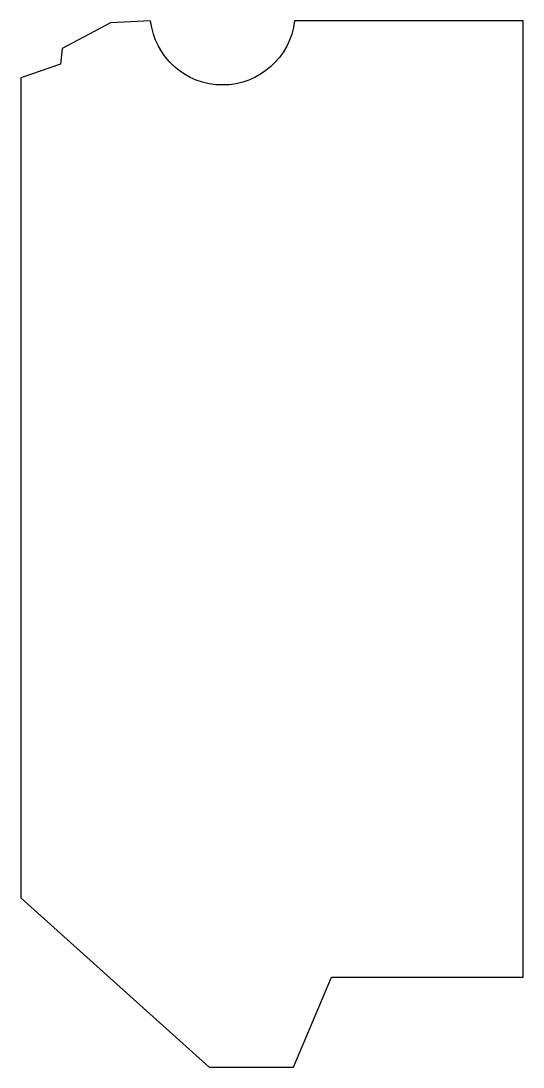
# Model space of a CAD drawing. Header units: centimetres. Extents: x -5 to 5, y -10.3 to 10.3.
import ezdxf

# ---------------------------------------------------------------- set-up
doc = ezdxf.new("R2010")
doc.units = ezdxf.units.CM
doc.header["$MEASUREMENT"] = 0
doc.layers.add('Camada 1', color=7, linetype='Continuous')

msp = doc.modelspace()

# ---------------------------------------------------------------- linework, layer by layer
at = {"layer": 'Camada 1'}
msp.add_open_spline([(-2.39968, 10.33771), (-2.31679, 9.62519), (-1.71118, 9.07213), (-0.97641, 9.07213), (-0.97641, 9.07213), (-0.24132, 9.07213), (0.36445, 9.62561), (0.447, 10.33856), (0.447, 10.33856), (0.447, 10.33856), (4.96418, 10.33855), (4.96418, 10.33855), (4.96418, 10.33855), (4.96418, 10.33855), (4.96418, -8.56439), (4.96418, -8.56439), (4.96418, -8.56439), (4.96418, -8.56439), (1.17707, -8.56439), (1.17707, -8.56439), (1.17707, -8.56439), (1.17707, -8.56439), (0.42647, -10.33855), (0.42647, -10.33855), (0.42647, -10.33855), (0.42647, -10.33855), (-1.2453, -10.33855), (-1.2453, -10.33855), (-1.2453, -10.33855), (-1.2453, -10.33855), (-4.96418, -6.99496), (-4.96418, -6.99496), (-4.96418, -6.99496), (-4.96418, -6.99496), (-4.96418, 9.21119), (-4.96418, 9.21119), (-4.96418, 9.21119), (-4.96418, 9.21119), (-4.17948, 9.48413), (-4.17948, 9.48413), (-4.17948, 9.48413), (-4.17948, 9.48413), (-4.14538, 9.79118), (-4.14538, 9.79118), (-4.14538, 9.79118), (-4.14538, 9.79118), (-3.19004, 10.30299), (-3.19004, 10.30299), (-3.19004, 10.30299), (-3.19004, 10.30299), (-2.39968, 10.33771), (-2.39968, 10.33771)], degree=3, knots=[0, 0, 0, 0, 0.07142857, 0.07142857, 0.07142857, 0.07142857, 0.14285714, 0.14285714, 0.14285714, 0.14285714, 0.21428571, 0.21428571, 0.21428571, 0.21428571, 0.28571429, 0.28571429, 0.28571429, 0.28571429, 0.35714286, 0.35714286, 0.35714286, 0.35714286, 0.42857143, 0.42857143, 0.42857143, 0.42857143, 0.5, 0.5, 0.5, 0.5, 0.57142857, 0.57142857, 0.57142857, 0.57142857, 0.64285714, 0.64285714, 0.64285714, 0.64285714, 0.71428571, 0.71428571, 0.71428571, 0.71428571, 0.78571429, 0.78571429, 0.78571429, 0.78571429, 0.85714286, 0.85714286, 0.85714286, 0.85714286, 1, 1, 1, 1], dxfattribs=at)

doc.saveas('drawing.dxf')
